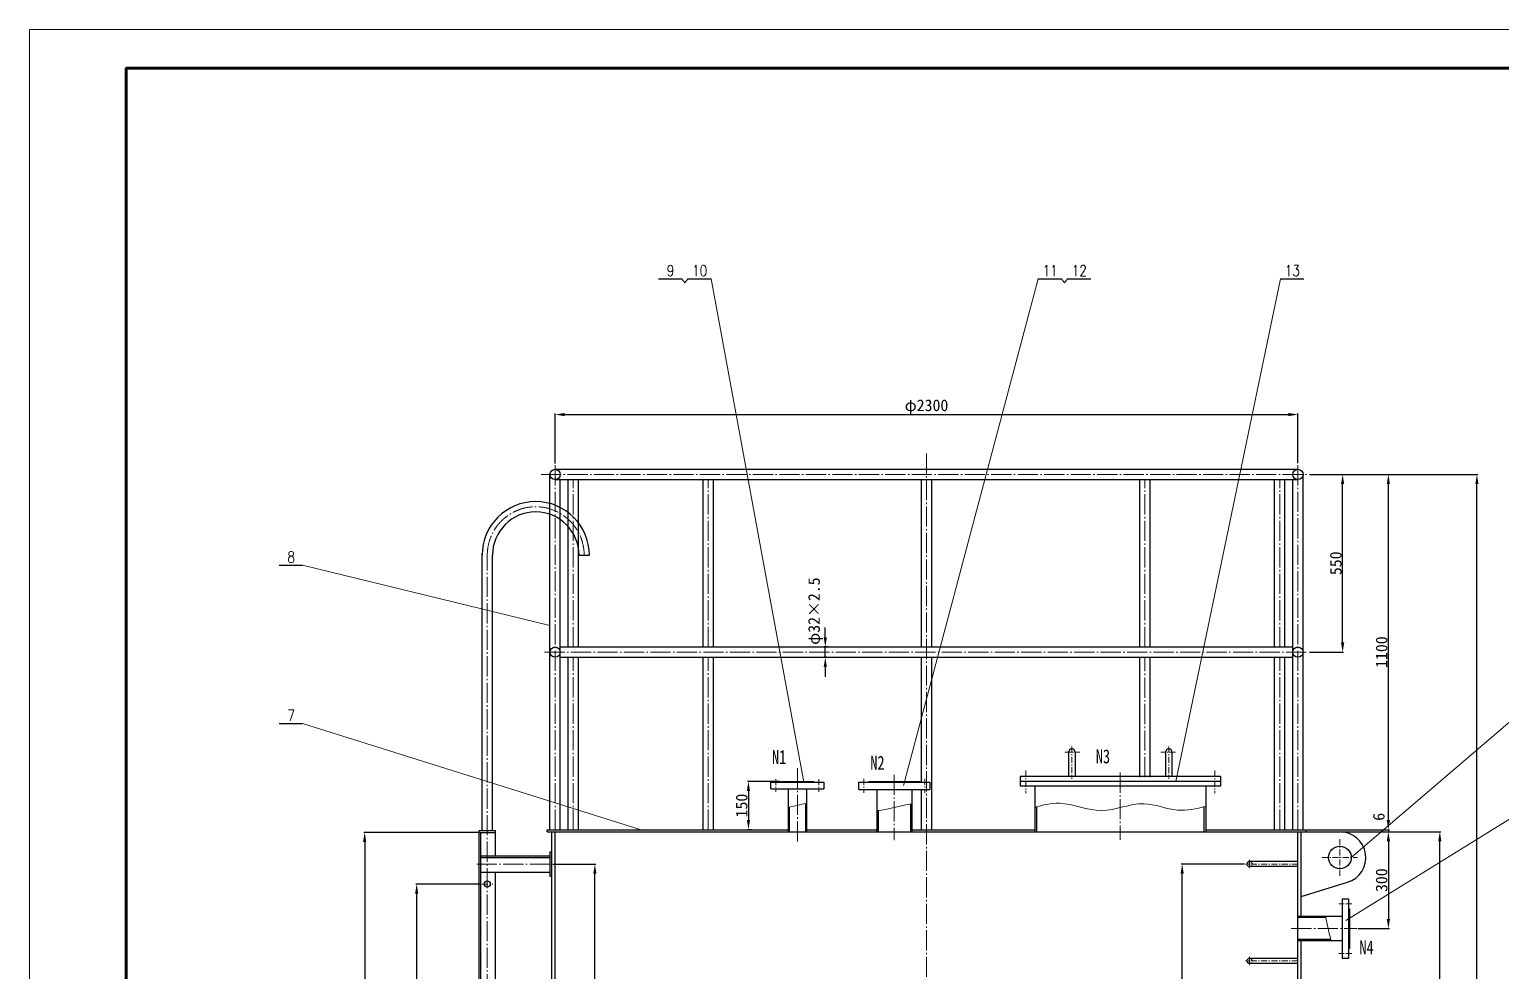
# Model space of a CAD drawing. Extents: x -6371 to 109260, y -1551 to 21569.
# Drawn here: x 102132 to 106690, y 18653 to 21569 of the extents above; entities that cross this region are included whole.
import ezdxf
from ezdxf.enums import TextEntityAlignment as Align

# ---------------------------------------------------------------- set-up
doc = ezdxf.new("R2010")
doc.units = 0
doc.header["$LTSCALE"] = 25
doc.header["$PDMODE"] = 1
for name, pattern in [('XX-S', [0.5, 0.3, -0.2]), ('ZXX-L', [3.28, 2.5, -0.3, 0.18, -0.3]), ('ZXX-S', [1.27, 0.75, -0.2, 0.12, -0.2])]:
    doc.linetypes.add(name, pattern=pattern)
doc.layers.get('Defpoints').update_dxf_attribs({"linetype": 'CONTINUOUS'})
for name, color, linetype, lineweight in [('A 粗实线', 1, 'CONTINUOUS', 25), ('B 细实线', 7, 'CONTINUOUS', 15), ('C 文 字', 2, 'CONTINUOUS', 20), ('D 短中心线', 3, 'ZXX-S', 18), ('E 长中心线', 3, 'ZXX-L', 15), ('F 短虚线', 6, 'XX-S', 20), ('J 标注尺寸', 2, 'CONTINUOUS', 15)]:
    doc.layers.add(name, color=color, linetype=linetype, lineweight=lineweight)
doc.styles.add('HZTXT', font='SIMFANG.TTF', dxfattribs={"width": 0.75})
doc.styles.add('ROMANC', font='romanc', dxfattribs={"width": 0.7, "height": 6})
doc.styles.get("Standard").update_dxf_attribs({"font": 'SIMFANG.TTF'})
doc.dimstyles.new('通用标注4.0', dxfattribs={"dimtxt": 36, "dimasz": 30, "dimexe": 3, "dimexo": 3, "dimgap": 3, "dimtad": 1, "dimdec": 0, "dimzin": 0, "dimdsep": 46, "dimtxsty": 'Standard', "dimcen": 3, "dimadec": 0, "dimazin": 0, "dimtfac": 0.375, "dimtdec": 0, "dimtmove": 2, "dimatfit": 3, "dimfxl": 0, "dimtzin": 0, "dimarcsym": 0})

# ---------------------------------------------------------------- blocks, each defined once
blk = doc.blocks.new('*D78')
at = {"layer": 'Defpoints', "color": 0}
for p in [(106189.2, 19085.8), (106498.5, 19085.8), (106109.2, 15985.8)]:
    blk.add_point(p, dxfattribs=at)
at = {"layer": 'J 标注尺寸', "color": 0, "lineweight": -2}
for p, q in [((106192.2, 19085.8), (106501.5, 19085.8)), ((106498.5, 16015.8), (106498.5, 19055.8)), ((106112.2, 15985.8), (106501.5, 15985.8))]:
    blk.add_line(p, q, dxfattribs=at)
at = {"layer": 'J 标注尺寸', "color": 0}
for points in [[(106493.5, 19055.8), (106503.5, 19055.8), (106498.5, 19085.8)], [(106493.5, 16015.8), (106503.5, 16015.8), (106498.5, 15985.8)]]:
    blk.add_solid(points, dxfattribs=at)
at = {"layer": 'J 标注尺寸', "color": 0, "insert": (106477.5, 17535.8), "char_height": 36, "attachment_point": 5, "rotation": 90}
blk.add_mtext('3100', dxfattribs=at)
blk = doc.blocks.new('*D79')
at = {"layer": 'Defpoints', "color": 0}
for p in [(106189.2, 19085.8), (106242.7, 18785.8), (106339.2, 18785.8)]:
    blk.add_point(p, dxfattribs=at)
at = {"layer": 'J 标注尺寸', "color": 0, "lineweight": -2}
for p, q in [((106192.2, 19085.8), (106342.2, 19085.8)), ((106339.2, 19055.8), (106339.2, 18815.8)), ((106245.7, 18785.8), (106342.2, 18785.8))]:
    blk.add_line(p, q, dxfattribs=at)
at = {"layer": 'J 标注尺寸', "color": 0}
for points in [[(106334.2, 19055.8), (106344.2, 19055.8), (106339.2, 19085.8)], [(106334.2, 18815.8), (106344.2, 18815.8), (106339.2, 18785.8)]]:
    blk.add_solid(points, dxfattribs=at)
at = {"layer": 'J 标注尺寸', "color": 0, "insert": (106318.2, 18935.8), "char_height": 36, "attachment_point": 5, "rotation": 90}
blk.add_mtext('300', dxfattribs=at)
blk = doc.blocks.new('*D82')
at = {"layer": 'Defpoints', "color": 0}
for p in [(105700.8, 18985.8), (105897, 18985.8), (105897, 16285.8)]:
    blk.add_point(p, dxfattribs=at)
at = {"layer": 'J 标注尺寸', "color": 0, "lineweight": -2}
for p, q in [((105894, 18985.8), (105697.8, 18985.8)), ((105700.8, 16315.8), (105700.8, 18955.8)), ((105894, 16285.8), (105697.8, 16285.8))]:
    blk.add_line(p, q, dxfattribs=at)
at = {"layer": 'J 标注尺寸', "color": 0}
for points in [[(105695.8, 18955.8), (105705.8, 18955.8), (105700.8, 18985.8)], [(105695.8, 16315.8), (105705.8, 16315.8), (105700.8, 16285.8)]]:
    blk.add_solid(points, dxfattribs=at)
at = {"layer": 'J 标注尺寸', "color": 0, "insert": (105679.8, 17635.8), "char_height": 36, "attachment_point": 5, "rotation": 90}
blk.add_mtext('300×9=2700', dxfattribs=at)
blk = doc.blocks.new('*D85')
at = {"layer": 'Defpoints', "color": 0}
for p in [(106084.2, 19091.8), (106189.2, 19085.8), (106339.2, 19085.8)]:
    blk.add_point(p, dxfattribs=at)
at = {"layer": 'J 标注尺寸', "color": 0, "lineweight": -2}
for p, q in [((106339.2, 19121.8), (106339.2, 19151.8)), ((106087.2, 19091.8), (106342.2, 19091.8)), ((106192.2, 19085.8), (106342.2, 19085.8)), ((106339.2, 19091.8), (106339.2, 19085.8)), ((106339.2, 19055.8), (106339.2, 19025.8))]:
    blk.add_line(p, q, dxfattribs=at)
at = {"layer": 'J 标注尺寸', "color": 0}
for points in [[(106334.2, 19121.8), (106344.2, 19121.8), (106339.2, 19091.8)], [(106334.2, 19055.8), (106344.2, 19055.8), (106339.2, 19085.8)]]:
    blk.add_solid(points, dxfattribs=at)
at = {"layer": 'J 标注尺寸', "color": 0, "insert": (106309.6, 19131.9), "char_height": 36, "attachment_point": 5, "rotation": 90}
blk.add_mtext('6', dxfattribs=at)
blk = doc.blocks.new('*D86')
at = {"layer": 'Defpoints', "color": 0}
for p in [(106092.2, 20191.8), (106339.2, 20191.8), (106084.2, 19091.8)]:
    blk.add_point(p, dxfattribs=at)
at = {"layer": 'J 标注尺寸', "color": 0, "lineweight": -2}
for p, q in [((106095.2, 20191.8), (106342.2, 20191.8)), ((106339.2, 19121.8), (106339.2, 20161.8)), ((106087.2, 19091.8), (106342.2, 19091.8))]:
    blk.add_line(p, q, dxfattribs=at)
at = {"layer": 'J 标注尺寸', "color": 0}
for points in [[(106334.2, 20161.8), (106344.2, 20161.8), (106339.2, 20191.8)], [(106334.2, 19121.8), (106344.2, 19121.8), (106339.2, 19091.8)]]:
    blk.add_solid(points, dxfattribs=at)
at = {"layer": 'J 标注尺寸', "color": 0, "insert": (106318.2, 19641.8), "char_height": 36, "attachment_point": 5, "rotation": 90}
blk.add_mtext('1100', dxfattribs=at)
blk = doc.blocks.new('*D87')
at = {"layer": 'Defpoints', "color": 0}
for p in [(106092.2, 20191.8), (106197.6, 20191.8), (106092.2, 19641.8)]:
    blk.add_point(p, dxfattribs=at)
at = {"layer": 'J 标注尺寸', "color": 0, "lineweight": -2}
for p, q in [((106095.2, 20191.8), (106200.6, 20191.8)), ((106197.6, 19671.8), (106197.6, 20161.8)), ((106095.2, 19641.8), (106200.6, 19641.8))]:
    blk.add_line(p, q, dxfattribs=at)
at = {"layer": 'J 标注尺寸', "color": 0}
for points in [[(106192.6, 20161.8), (106202.6, 20161.8), (106197.6, 20191.8)], [(106192.6, 19671.8), (106202.6, 19671.8), (106197.6, 19641.8)]]:
    blk.add_solid(points, dxfattribs=at)
at = {"layer": 'J 标注尺寸', "color": 0, "insert": (106176.6, 19916.8), "char_height": 36, "attachment_point": 5, "rotation": 90}
blk.add_mtext('550', dxfattribs=at)
blk = doc.blocks.new('*D88')
at = {"layer": 'Defpoints', "color": 0}
for p in [(106059.2, 20377.2), (103759.2, 20222.9), (106059.2, 20224.2)]:
    blk.add_point(p, dxfattribs=at)
at = {"layer": 'J 标注尺寸', "color": 0, "lineweight": -2}
for p, q in [((103759.2, 20225.9), (103759.2, 20380.2)), ((103789.2, 20377.2), (106029.2, 20377.2)), ((106059.2, 20227.2), (106059.2, 20380.2))]:
    blk.add_line(p, q, dxfattribs=at)
at = {"layer": 'J 标注尺寸', "color": 0}
for points in [[(103789.2, 20382.2), (103789.2, 20372.2), (103759.2, 20377.2)], [(106029.2, 20382.2), (106029.2, 20372.2), (106059.2, 20377.2)]]:
    blk.add_solid(points, dxfattribs=at)
at = {"layer": 'J 标注尺寸', "color": 0, "insert": (104909.2, 20401), "char_height": 36, "attachment_point": 5}
blk.add_mtext('φ2300', dxfattribs=at)
blk = doc.blocks.new('*D93')
at = {"layer": 'Defpoints', "color": 0}
for p in [(103749.2, 18985.8), (103882.3, 18985.8), (103749.2, 17685.8)]:
    blk.add_point(p, dxfattribs=at)
at = {"layer": 'J 标注尺寸', "color": 0, "lineweight": -2}
for p, q in [((103752.2, 18985.8), (103885.3, 18985.8)), ((103882.3, 17715.8), (103882.3, 18955.8)), ((103752.2, 17685.8), (103885.3, 17685.8))]:
    blk.add_line(p, q, dxfattribs=at)
at = {"layer": 'J 标注尺寸', "color": 0}
for points in [[(103877.3, 18955.8), (103887.3, 18955.8), (103882.3, 18985.8)], [(103877.3, 17715.8), (103887.3, 17715.8), (103882.3, 17685.8)]]:
    blk.add_solid(points, dxfattribs=at)
at = {"layer": 'J 标注尺寸', "color": 0, "insert": (103861.3, 18335.8), "char_height": 36, "attachment_point": 5, "rotation": 90}
blk.add_mtext('1300', dxfattribs=at)
blk = doc.blocks.new('*D96')
at = {"layer": 'Defpoints', "color": 0}
for p in [(103330.6, 18923.8), (103532.6, 18923.8), (103532.6, 16223.8)]:
    blk.add_point(p, dxfattribs=at)
at = {"layer": 'J 标注尺寸', "color": 0, "lineweight": -2}
for p, q in [((103529.6, 18923.8), (103327.6, 18923.8)), ((103330.6, 16253.8), (103330.6, 18893.8)), ((103529.6, 16223.8), (103327.6, 16223.8))]:
    blk.add_line(p, q, dxfattribs=at)
at = {"layer": 'J 标注尺寸', "color": 0}
for points in [[(103325.6, 18893.8), (103335.6, 18893.8), (103330.6, 18923.8)], [(103325.6, 16253.8), (103335.6, 16253.8), (103330.6, 16223.8)]]:
    blk.add_solid(points, dxfattribs=at)
at = {"layer": 'J 标注尺寸', "color": 0, "insert": (103309.6, 17573.8), "char_height": 36, "attachment_point": 5, "rotation": 90}
blk.add_mtext('300×9=2700', dxfattribs=at)
blk = doc.blocks.new('*D97')
at = {"layer": 'Defpoints', "color": 0}
for p in [(103524.2, 19083.8), (103169.6, 15973.8), (103499.2, 15973.8)]:
    blk.add_point(p, dxfattribs=at)
at = {"layer": 'J 标注尺寸', "color": 0, "lineweight": -2}
for p, q in [((103521.2, 19083.8), (103166.6, 19083.8)), ((103169.6, 19053.8), (103169.6, 16003.8)), ((103496.2, 15973.8), (103166.6, 15973.8))]:
    blk.add_line(p, q, dxfattribs=at)
at = {"layer": 'J 标注尺寸', "color": 0}
for points in [[(103164.6, 19053.8), (103174.6, 19053.8), (103169.6, 19083.8)], [(103164.6, 16003.8), (103174.6, 16003.8), (103169.6, 15973.8)]]:
    blk.add_solid(points, dxfattribs=at)
at = {"layer": 'J 标注尺寸', "color": 0, "insert": (103148.6, 17528.8), "char_height": 36, "attachment_point": 5, "rotation": 90}
blk.add_mtext('3110', dxfattribs=at)
blk = doc.blocks.new('*D104')
at = {"layer": 'Defpoints', "color": 0}
for p in [(104458.2, 19241.8), (104357.8, 19091.8), (104370.2, 19091.8)]:
    blk.add_point(p, dxfattribs=at)
at = {"layer": 'J 标注尺寸', "color": 0, "lineweight": -2}
for p, q in [((104455.2, 19241.8), (104354.8, 19241.8)), ((104357.8, 19211.8), (104357.8, 19121.8)), ((104367.2, 19091.8), (104354.8, 19091.8))]:
    blk.add_line(p, q, dxfattribs=at)
at = {"layer": 'J 标注尺寸', "color": 0}
for points in [[(104352.8, 19211.8), (104362.8, 19211.8), (104357.8, 19241.8)], [(104352.8, 19121.8), (104362.8, 19121.8), (104357.8, 19091.8)]]:
    blk.add_solid(points, dxfattribs=at)
at = {"layer": 'J 标注尺寸', "color": 0, "insert": (104336.8, 19166.8), "char_height": 36, "attachment_point": 5, "rotation": 90}
blk.add_mtext('150', dxfattribs=at)
blk = doc.blocks.new('*D108')
at = {"layer": 'Defpoints', "color": 0}
for p in [(104595.7, 19657.8), (104607.8, 19657.8), (104602.8, 19625.8)]:
    blk.add_point(p, dxfattribs=at)
at = {"layer": 'J 标注尺寸', "color": 0, "lineweight": -2}
for p, q in [((104595.7, 19687.8), (104595.7, 19717.8)), ((104604.8, 19657.8), (104592.7, 19657.8)), ((104595.7, 19625.8), (104595.7, 19657.8)), ((104599.8, 19625.8), (104592.7, 19625.8)), ((104595.7, 19595.8), (104595.7, 19565.8))]:
    blk.add_line(p, q, dxfattribs=at)
at = {"layer": 'J 标注尺寸', "color": 0}
for points in [[(104590.7, 19687.8), (104600.7, 19687.8), (104595.7, 19657.8)], [(104590.7, 19595.8), (104600.7, 19595.8), (104595.7, 19625.8)]]:
    blk.add_solid(points, dxfattribs=at)
at = {"layer": 'J 标注尺寸', "color": 0, "insert": (104565.7, 19768.8), "char_height": 36, "attachment_point": 5, "rotation": 90}
blk.add_mtext('φ32×2.5', dxfattribs=at)
blk = doc.blocks.new('*D109')
at = {"layer": 'Defpoints', "color": 0}
for p in [(106092.2, 20191.8), (106613.4, 20191.8), (105043.2, 15475.8)]:
    blk.add_point(p, dxfattribs=at)
at = {"layer": 'J 标注尺寸', "color": 0, "lineweight": -2}
for p, q in [((106095.2, 20191.8), (106616.4, 20191.8)), ((106613.4, 15505.8), (106613.4, 20161.8)), ((105046.2, 15475.8), (106616.4, 15475.8))]:
    blk.add_line(p, q, dxfattribs=at)
at = {"layer": 'J 标注尺寸', "color": 0}
for points in [[(106608.4, 20161.8), (106618.4, 20161.8), (106613.4, 20191.8)], [(106608.4, 15505.8), (106618.4, 15505.8), (106613.4, 15475.8)]]:
    blk.add_solid(points, dxfattribs=at)
at = {"layer": 'J 标注尺寸', "color": 0, "insert": (106592.4, 17833.8), "char_height": 36, "attachment_point": 5, "rotation": 90}
blk.add_mtext('4716', dxfattribs=at)

msp = doc.modelspace()

# ---------------------------------------------------------------- linework, layer by layer
at = {"layer": 'A 粗实线'}
for p, q in [((104079.6, 20797.4), (104151.8, 20797.4)), ((104170, 20797.4), (104242.2, 20797.4)), ((105255, 20797.4), (105327.2, 20797.4)), ((105345.5, 20797.4), (105417.7, 20797.4)), ((106005, 20797.4), (106077.2, 20797.4)), ((103759.2, 20207.8), (106059.2, 20207.8)), ((103743.2, 19091.8), (103743.2, 20191.8)), ((103759.2, 20175.8), (106059.2, 20175.8)), ((103775.2, 19091.8), (103775.2, 20175.8)), ((103799.5, 19657.8), (103799.5, 20175.8)), ((103831.5, 19657.8), (103831.5, 20175.8)), ((104217.3, 19657.8), (104217.3, 20175.8)), ((104249.3, 19657.8), (104249.3, 20175.8)), ((104893.2, 19657.8), (104893.2, 20175.8)), ((104925.2, 19657.8), (104925.2, 20175.8)), ((105569.2, 19657.8), (105569.2, 20175.8)), ((105601.2, 19657.8), (105601.2, 20175.8)), ((105987, 19657.8), (105987, 20175.8)), ((106019, 19657.8), (106019, 20175.8)), ((106043.2, 19091.8), (106043.2, 20175.8)), ((106075.2, 19091.8), (106075.2, 20191.8)), ((103533.2, 19089.8), (103533.2, 19947.8)), ((103565.2, 19089.8), (103565.2, 19941.8)), ((103833.2, 19941.8), (103865.2, 19941.8)), ((102905.1, 19910.6), (102977.3, 19910.6)), ((103775.2, 19657.8), (106043.2, 19657.8)), ((103775.2, 19625.8), (106043.2, 19625.8)), ((103799.5, 19091.8), (103799.5, 19625.8)), ((103831.5, 19091.8), (103831.5, 19625.8)), ((104217.3, 19091.8), (104217.3, 19625.8)), ((104249.3, 19091.8), (104249.3, 19625.8)), ((104893.2, 19238.8), (104893.2, 19625.8)), ((104925.2, 19091.8), (104925.2, 19625.8)), ((105569.2, 19254.8), (105569.2, 19625.8)), ((105601.2, 19254.8), (105601.2, 19625.8)), ((105987, 19091.8), (105987, 19625.8)), ((106019, 19091.8), (106019, 19625.8)), ((102905.1, 19420.7), (102977.3, 19420.7)), ((105349.2, 19331.8), (105349.2, 19256.8)), ((105369.2, 19331.8), (105369.2, 19256.8)), ((105649.2, 19331.8), (105649.2, 19256.8)), ((105669.2, 19331.8), (105669.2, 19256.8)), ((104426.7, 19218.8), (104426.7, 19238.8)), ((104426.7, 19238.8), (104591.7, 19238.8)), ((104458.2, 19238.8), (104458.2, 19241.8)), ((104458.2, 19241.8), (104560.2, 19241.8)), ((104560.2, 19241.8), (104560.2, 19238.8)), ((104591.7, 19238.8), (104591.7, 19218.8)), ((104699.2, 19216.8), (104699.2, 19238.8)), ((104699.2, 19238.8), (104919.2, 19238.8)), ((104730.2, 19238.8), (104730.2, 19241.8)), ((104730.2, 19241.8), (104888.2, 19241.8)), ((104888.2, 19241.8), (104888.2, 19238.8)), ((104919.2, 19238.8), (104919.2, 19216.8)), ((105199.2, 19256.8), (105199.2, 19226.8)), ((105819.2, 19256.8), (105199.2, 19256.8)), ((105819.2, 19241.8), (105199.2, 19241.8)), ((105819.2, 19256.8), (105819.2, 19226.8)), ((104426.7, 19218.8), (104591.7, 19218.8)), ((104480.7, 19218.8), (104480.7, 19085.8)), ((104537.7, 19218.8), (104537.7, 19085.8)), ((104699.2, 19216.8), (104919.2, 19216.8)), ((104755.2, 19216.8), (104755.2, 19085.8)), ((104863.2, 19216.8), (104863.2, 19085.8)), ((104893.2, 19091.8), (104893.2, 19216.8)), ((105819.2, 19226.8), (105199.2, 19226.8)), ((105244.2, 19226.8), (105244.2, 19085.8)), ((105774.2, 19226.8), (105774.2, 19085.8)), ((104484.2, 19161.7), (104484.2, 19085.8)), ((104534.2, 19173.3), (104534.2, 19085.8)), ((104759.2, 19151.8), (104759.2, 19085.8)), ((104859.2, 19171.3), (104859.2, 19085.8)), ((105250.2, 19162.5), (105250.2, 19085.8)), ((105768.2, 19163), (105768.2, 19085.8)), ((103524.2, 15983.8), (103524.2, 19089.8)), ((103524.2, 19089.8), (103574.2, 19089.8)), ((103524.2, 19083.8), (103574.2, 19083.8)), ((103529.2, 15983.8), (103529.2, 19083.8)), ((103574.2, 19010.8), (103574.2, 19089.8)), ((103734.2, 19091.8), (104480.7, 19091.8)), ((103734.2, 19085.8), (103734.2, 19091.8)), ((103734.2, 19085.8), (106084.2, 19085.8)), ((103749.2, 15985.8), (103749.2, 19085.8)), ((103759.2, 15985.8), (103759.2, 19085.8)), ((104537.7, 19091.8), (104755.2, 19091.8)), ((104863.2, 19091.8), (105244.2, 19091.8)), ((105774.2, 19091.8), (106084.2, 19091.8)), ((106059.2, 16749.8), (106059.2, 19085.8)), ((106069.2, 18823.8), (106069.2, 19085.8)), ((106069.2, 19085.8), (106189.2, 19085.8)), ((106084.2, 19085.8), (106084.2, 19091.8)), ((103529.2, 19010.8), (103743.2, 19010.8)), ((103743.2, 19023.3), (103749.2, 19023.3)), ((103743.2, 19023.3), (103743.2, 18948.3)), ((103529.2, 19005.8), (103743.2, 19005.8)), ((106059.2, 18993.8), (105909.2, 18993.8)), ((106059.2, 18977.8), (105909.2, 18977.8)), ((103529.2, 18960.8), (103743.2, 18960.8)), ((103574.2, 17710.8), (103574.2, 18960.8)), ((103743.2, 18948.3), (103749.2, 18948.3)), ((106069.2, 18885.8), (106212.5, 18929.3)), ((106196.2, 18878.3), (106216.2, 18878.3)), ((106196.2, 18878.3), (106196.2, 18693.3)), ((106216.2, 18878.3), (106216.2, 18693.3)), ((106216.2, 18846.8), (106219.2, 18846.8)), ((106219.2, 18846.8), (106219.2, 18724.8)), ((106196.2, 18823.8), (106059.2, 18823.8)), ((106145.6, 18819.8), (106059.2, 18819.8)), ((106160.7, 18751.8), (106059.2, 18751.8)), ((106196.2, 18747.8), (106059.2, 18747.8)), ((106069.2, 16749.8), (106069.2, 18747.8)), ((106059.2, 18693.8), (105909.2, 18693.8)), ((106216.2, 18693.3), (106196.2, 18693.3)), ((106219.2, 18724.8), (106216.2, 18724.8)), ((106059.2, 18677.8), (105909.2, 18677.8))]:
    msp.add_line(p, q, dxfattribs=at)
at = {"layer": 'A 粗实线', "color": 5, "lineweight": 60}
msp.add_lwpolyline([(109139.6, 11597.4), (109139.6, 21449.4), (102431.6, 21449.4), (102431.6, 11597.4)], close=True, dxfattribs=at)
at = {"layer": 'A 粗实线'}
for centre, radius in [((103759.2, 20191.8), 16), ((106059.2, 20191.8), 16), ((103759.2, 19641.8), 16), ((106059.2, 19641.8), 16), ((106189.2, 19005.8), 35), ((103549.2, 18923.8), 9.5)]:
    msp.add_circle(centre, radius, dxfattribs=at)
for centre, radius, start, end in [((103699.2, 19941.8), 166, 0, 180), ((103699.2, 19941.8), 134, 0, 180), ((105359.2, 19331.8), 10, 0, 180), ((105659.2, 19331.8), 10, 0, 180), ((106189.2, 19005.8), 80, 286.8745, 90), ((105909.2, 18985.8), 8, 90, 270), ((105909.2, 18685.8), 8, 90, 270)]:
    msp.add_arc(centre, radius, start, end, dxfattribs=at)
at = {"layer": 'B 细实线'}
for p, q in [((104151.8, 20797.4), (104160.9, 20784.6)), ((104170, 20797.4), (104160.9, 20784.6)), ((104529.6, 19238.8), (104242.2, 20797.4)), ((104837.9, 19228.4), (105255, 20797.4)), ((105327.2, 20797.4), (105336.4, 20784.6)), ((105345.5, 20797.4), (105336.4, 20784.6)), ((105681.4, 19241.8), (106005, 20797.4)), ((103743.2, 19724.7), (102977.3, 19910.6)), ((106224.2, 19005.8), (106845.6, 19538)), ((104026.1, 19091.8), (102977.3, 19420.7)), ((106208, 18810.7), (106845.6, 19206.4))]:
    msp.add_line(p, q, dxfattribs=at)
msp.add_lwpolyline([(109259.6, 11477.4), (109259.6, 21569.4), (102131.6, 21569.4), (102131.6, 11477.4)], close=True, dxfattribs=at)
for points in [[(104480.7, 19161), (104499.7, 19164.4), (104518.8, 19170), (104537.7, 19174)], [(104755.2, 19151.6), (104791.3, 19152.8), (104827.3, 19167.9), (104863.2, 19171.7)], [(106145, 18823.8), (106148.4, 18798.5), (106156.8, 18773.1), (106161.4, 18747.8)]]:
    msp.add_open_spline(points, degree=3, dxfattribs=at)
msp.add_open_spline([(105244.2, 19160.7), (105269.6, 19168.6), (105338.3, 19185.2), (105451.2, 19129.8), (105573.5, 19191.2), (105680.5, 19142.8), (105744.8, 19156.5), (105774.2, 19164.6)], degree=3, knots=[28.340698, 28.340698, 28.340698, 28.340698, 106.40066, 239.022611, 371.413989, 477.257426, 566.714109, 566.714109, 566.714109, 566.714109], dxfattribs=at)
at = {"layer": 'D 短中心线'}
for p, q in [((105337.8, 19331.8), (105383.5, 19331.8)), ((105359.2, 19353.9), (105359.2, 19353.8)), ((105359.2, 19349.4), (105359.2, 19249.9)), ((105680.6, 19331.8), (105635, 19331.8)), ((105659.2, 19353.9), (105659.2, 19353.8)), ((105659.2, 19349.4), (105659.2, 19249.9)), ((104442.5, 19248.8), (104442.5, 19208.8)), ((104576, 19248.8), (104576, 19208.8)), ((104714.7, 19249.8), (104714.7, 19205.8)), ((104903.7, 19249.8), (104903.7, 19205.8)), ((105216.7, 19275.5), (105216.7, 19205)), ((105801.7, 19275.5), (105801.7, 19205)), ((106189.2, 19063.2), (106189.2, 18948.5)), ((106059.2, 18985.8), (105897, 18985.8)), ((105909.2, 18999), (105909.2, 18972.6)), ((106134.7, 19005.8), (106243.8, 19005.8)), ((103532.6, 18923.8), (103565.9, 18923.8)), ((106226.2, 18862.6), (106186.2, 18862.6)), ((105909.2, 18699), (105909.2, 18672.6)), ((106226.2, 18709.1), (106186.2, 18709.1)), ((106059.2, 18685.8), (105897, 18685.8))]:
    msp.add_line(p, q, dxfattribs=at)
at = {"layer": 'E 长中心线'}
for p, q in [((104909.2, 20256.8), (104909.2, 17446.4)), ((103759.2, 19091.8), (103759.2, 20222.9)), ((106059.2, 19091.8), (106059.2, 20224.2)), ((103715.6, 20191.8), (106092.2, 20191.8)), ((103815.5, 19657.8), (103815.5, 20175.8)), ((104233.3, 19657.8), (104233.3, 20175.8)), ((105585.2, 19657.8), (105585.2, 20175.8)), ((106003, 19657.8), (106003, 20175.8)), ((103549.2, 15958.7), (103549.2, 19947.8)), ((103726.3, 19641.8), (106092.2, 19641.8)), ((103815.5, 19091.8), (103815.5, 19625.8)), ((104233.3, 19091.8), (104233.3, 19625.8)), ((105585.2, 19254.8), (105585.2, 19625.8)), ((106003, 19091.8), (106003, 19625.8)), ((104509.2, 19282.5), (104509.2, 19052)), ((104809.2, 19262.1), (104809.2, 19059.9)), ((105509.2, 19269.1), (105509.2, 19060.2)), ((103516.6, 18985.8), (103749.2, 18985.8)), ((106038.7, 18785.8), (106242.7, 18785.8))]:
    msp.add_line(p, q, dxfattribs=at)
msp.add_arc((103699.2, 19941.8), 150, 0, 180, dxfattribs=at)
at = {"layer": 'F 短虚线'}
for centre in [(105909.2, 18985.8), (105909.2, 18685.8)]:
    msp.add_arc(centre, 8, 270, 90, dxfattribs=at)

# ---------------------------------------------------------------- texts
at = {"layer": 'C 文 字', "style": 'ROMANC', "width": 0.8}
for s, height, p in [('9', 33.9, (104116.5, 20822.8)), ('10', 33.87, (104206.9, 20822.8)), ('11', 33.87, (105291.9, 20822.8)), ('12', 33.87, (105382.4, 20822.8)), ('13', 33.87, (106041.9, 20822.8)), ('8', 33.9, (102942, 19936.1)), ('7', 33.9, (102942, 19446.1))]:
    msp.add_text(s, height=height, dxfattribs=at).set_placement(p, align=Align.MIDDLE)
at = {"layer": 'C 文 字', "char_height": 43.2, "width": 691.2, "attachment_point": 1, "style": 'HZTXT'}
for s, insert in [('N1', (104430.7, 19338.6)), ('N3', (105433.5, 19340.8)), ('N2', (104735.1, 19320.8)), ('N4', (106249.7, 18749.2))]:
    msp.add_mtext(s, dxfattribs=dict(at, insert=insert))

# ---------------------------------------------------------------- dimensions: what is measured, and where the dimension line sits
at = {"layer": 'J 标注尺寸'}
dim = msp.add_linear_dim(base=(106059.2, 20377.2), p1=(103759.2, 20222.9), p2=(106059.2, 20224.2), text='φ<>', dimstyle='通用标注4.0', dxfattribs=at)
dim.commit()
dim.dimension.update_dxf_attribs({"geometry": '*D88', "text_midpoint": (104909.2, 20401)})
for base, p1, p2, picture, middle in [((106613.4, 20191.8), (105043.2, 15475.8), (106092.2, 20191.8), '*D109', (106592.4, 17833.8)), ((106339.2, 20191.8), (106084.2, 19091.8), (106092.2, 20191.8), '*D86', (106318.2, 19641.8)), ((106197.6, 20191.8), (106092.2, 19641.8), (106092.2, 20191.8), '*D87', (106176.6, 19916.8)), ((104357.8, 19091.8), (104458.2, 19241.8), (104370.2, 19091.8), '*D104', (104336.8, 19166.8)), ((103169.6, 15973.8), (103524.2, 19083.8), (103499.2, 15973.8), '*D97', (103148.6, 17528.8)), ((106498.5, 19085.8), (106109.2, 15985.8), (106189.2, 19085.8), '*D78', (106477.5, 17535.8)), ((106339.2, 18785.8), (106189.2, 19085.8), (106242.7, 18785.8), '*D79', (106318.2, 18935.8)), ((103882.3, 18985.8), (103749.2, 17685.8), (103749.2, 18985.8), '*D93', (103861.3, 18335.8))]:
    dim = msp.add_linear_dim(base=base, p1=p1, p2=p2, angle=90, dimstyle='通用标注4.0', dxfattribs=at)
    dim.commit()
    dim.dimension.update_dxf_attribs({"geometry": picture, "text_midpoint": middle})
dim = msp.add_linear_dim(base=(104595.7, 19657.8), p1=(104602.8, 19625.8), p2=(104607.8, 19657.8), angle=90, text='φ<>×2.5', dimstyle='通用标注4.0', dxfattribs=at)
dim.commit()
dim.dimension.update_dxf_attribs({"geometry": '*D108', "text_midpoint": (104565.7, 19768.8), "dimtype": 160})
dim = msp.add_linear_dim(base=(106339.2, 19085.8), p1=(106084.2, 19091.8), p2=(106189.2, 19085.8), angle=90, dimstyle='通用标注4.0', dxfattribs=at)
dim.commit()
dim.dimension.update_dxf_attribs({"geometry": '*D85', "text_midpoint": (106309.6, 19131.9), "dimtype": 160})
for base, p1, p2, picture, middle in [((105700.8, 18985.8), (105897, 16285.8), (105897, 18985.8), '*D82', (105679.8, 17635.8)), ((103330.6, 18923.8), (103532.6, 16223.8), (103532.6, 18923.8), '*D96', (103309.6, 17573.8))]:
    dim = msp.add_linear_dim(base=base, p1=p1, p2=p2, angle=90, text='300×9=<>', dimstyle='通用标注4.0', dxfattribs=at)
    dim.commit()
    dim.dimension.update_dxf_attribs({"geometry": picture, "text_midpoint": middle})

doc.saveas('drawing.dxf')
